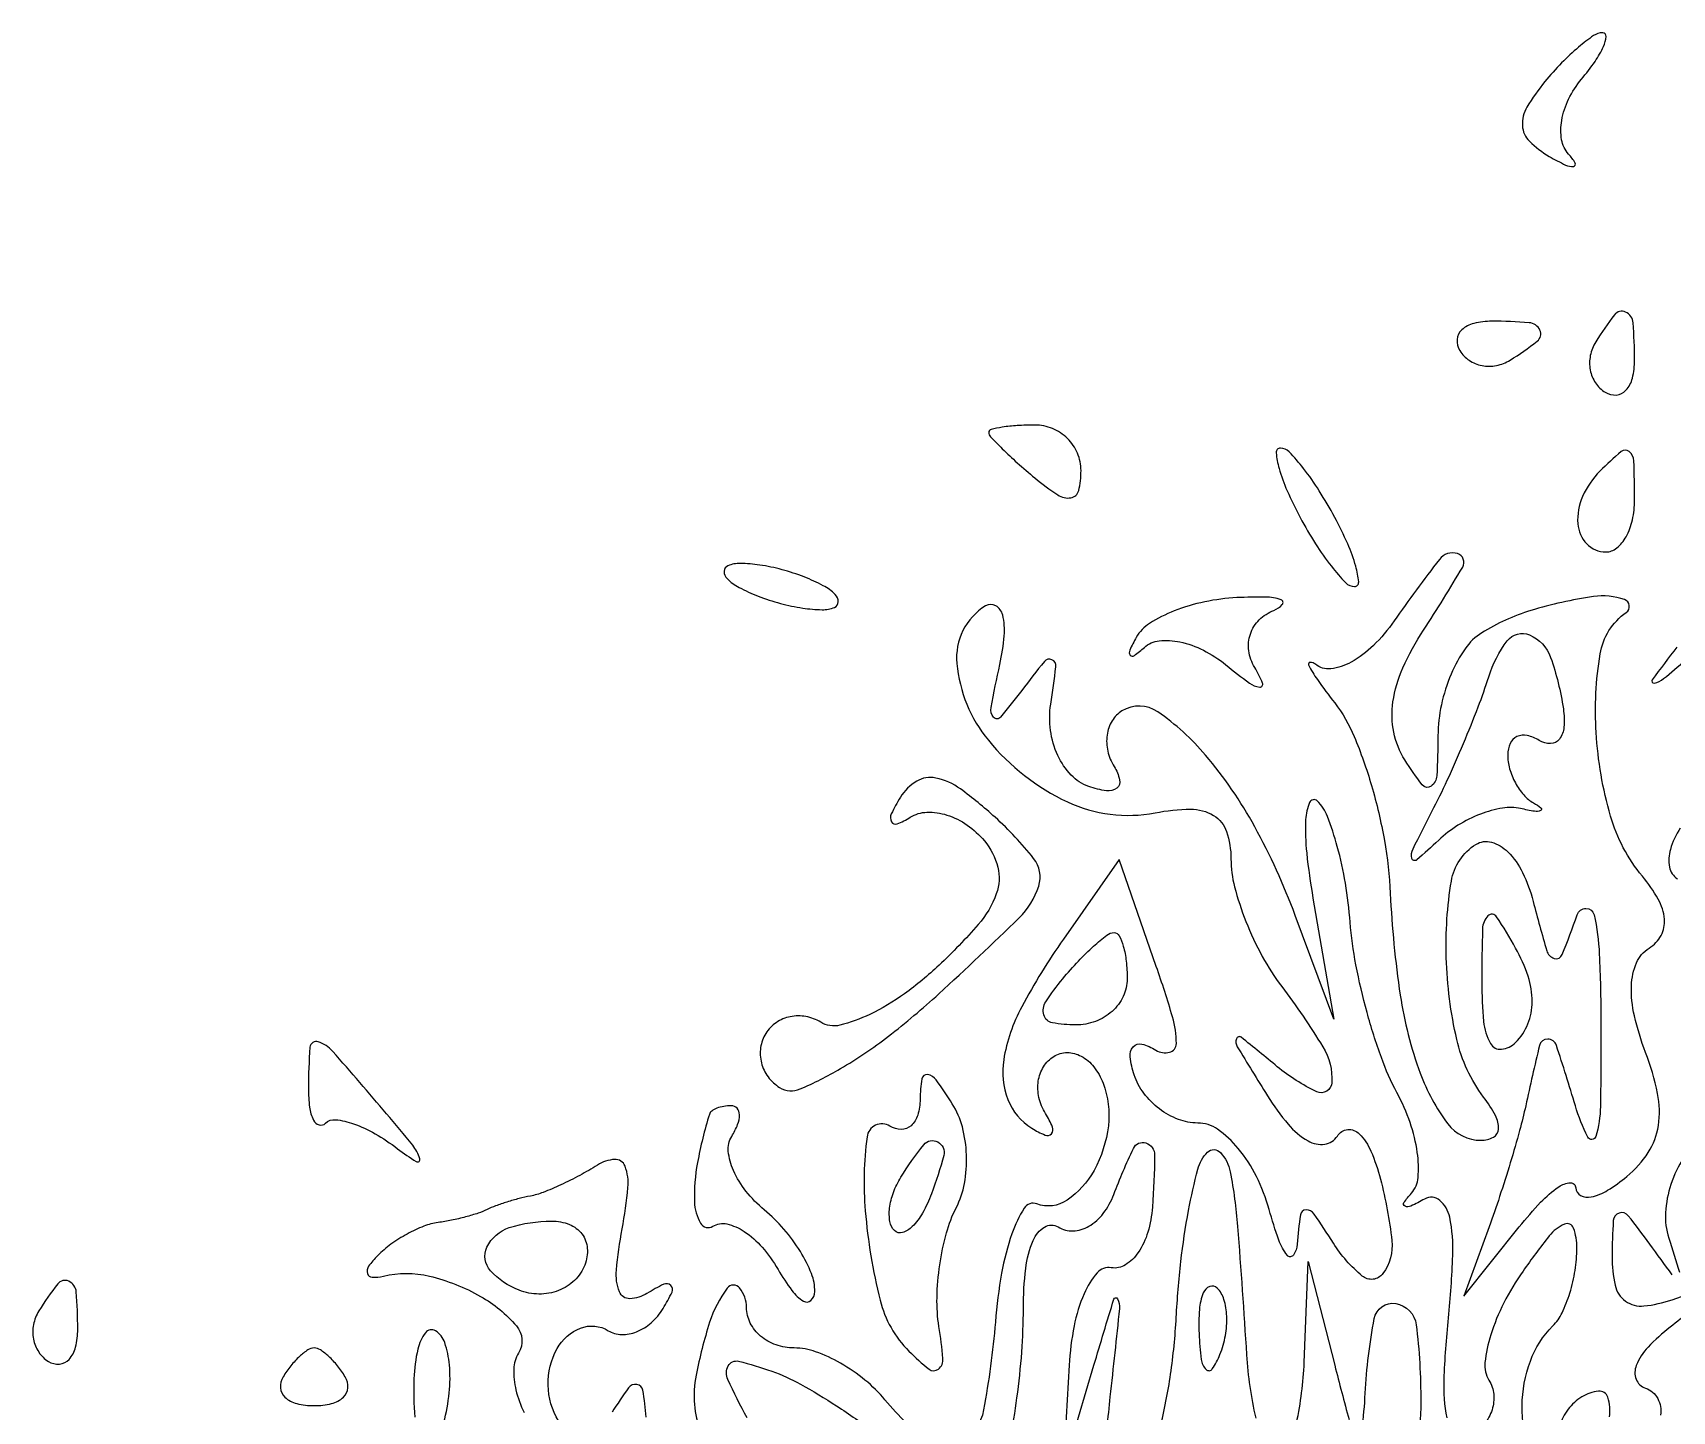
# Model space of a CAD drawing. Extents: x 153 to 7594, y 148 to 3762.
# Drawn here: x 3080.37 to 3127.75, y 2235.17 to 2275 of the extents above; entities that cross this region are included whole.
import ezdxf

# ---------------------------------------------------------------- set-up
doc = ezdxf.new("R2010")
doc.units = 0

msp = doc.modelspace()

# ---------------------------------------------------------------- linework, layer by layer
for points in [[(3124.073886, 2273.589028, 0.03892), (3123.554932, 2272.854248, 0.150137), (3123.42416, 2272.31771, 0.184594), (3123.627488, 2271.867315, 0.06466), (3124.201442, 2271.428702, 0.016746), (3124.67047, 2271.17859, 0.145908), (3124.900785, 2271.139852, 0.539115), (3124.949252, 2271.237981, 0.051532), (3124.758676, 2271.497665, -0.144798), (3124.559537, 2271.911524, -0.083091), (3124.562285, 2272.469816, -0.070874), (3124.760494, 2273.083858, -0.059816), (3125.131121, 2273.657991, 0.020857), (3125.523818, 2274.173471, 0.04512), (3125.770845, 2274.605785, 0.087861), (3125.844982, 2274.891735, 0.437369), (3125.744889, 2275, 0.152428), (3125.482379, 2274.918068, 0.024047), (3125.047782, 2274.585527, 0.024812), (3124.558874, 2274.129294, 0.019407)], [(3121.613087, 2265.817021, 0.108766), (3121.88478, 2265.536973, 0.099739), (3122.257398, 2265.385962, 0.095385), (3122.673795, 2265.387618, 0.090093), (3123.069098, 2265.542705, 0.02679), (3123.852054, 2266.086603, 0.350126), (3123.929499, 2266.40792, 0.269722), (3123.618676, 2266.623697, 0.019984), (3122.543989, 2266.666667, 0.059057), (3122.024148, 2266.605052, 0.126631), (3121.669932, 2266.417083, 0.191218), (3121.534562, 2266.139071, 0.158515)], [(3125.542705, 2266.069098, 0.090093), (3125.387618, 2265.673795, 0.095385), (3125.385962, 2265.257398, 0.099739), (3125.536973, 2264.88478, 0.108766), (3125.817021, 2264.613087, 0.158515), (3126.139071, 2264.534562, 0.191218), (3126.417083, 2264.669932, 0.126631), (3126.605052, 2265.024148, 0.059057), (3126.666667, 2265.543989, 0.019984), (3126.623697, 2266.618676, 0.269722), (3126.40792, 2266.929499, 0.350126), (3126.086603, 2266.852054, 0.02679)], [(3108, 2263.455778, 0.192074), (3108.049962, 2263.330516, 0.008084), (3108.391667, 2262.981783, 0.012937), (3108.822431, 2262.577629, 0.008736), (3109.333333, 2262.138321, 0.026407), (3109.992221, 2261.64783, 0.188172), (3110.373636, 2261.564488, 0.303392), (3110.598355, 2261.772162, 0.058985), (3110.666667, 2262.34921, 0.100269), (3110.564818, 2262.851978, 0.098226), (3110.275, 2263.279664, 0.09765), (3109.842208, 2263.566148, 0.097821), (3109.333333, 2263.666667, 0.014866), (3108.822184, 2263.651466, 0.024357), (3108.391667, 2263.604718, 0.021349), (3108.064865, 2263.538622, 0.344914)], [(3117, 2261, 0.018122), (3117.446431, 2260.233921, 0.025446), (3117.902822, 2259.5875, 0.023718), (3118.316932, 2259.108693, 0.205392), (3118.570368, 2259, 0.439016), (3118.692263, 2259.132581, 0.048507), (3118.609072, 2259.5875, 0.03505), (3118.375169, 2260.232522, 0.018363), (3118, 2261, 0.018122), (3117.553569, 2261.766079, 0.025446), (3117.097178, 2262.4125, 0.023718), (3116.683068, 2262.891307, 0.205392), (3116.429632, 2263, 0.439016), (3116.307737, 2262.867419, 0.048507), (3116.390928, 2262.4125, 0.03505), (3116.624831, 2261.767478, 0.018363)], [(3125.666667, 2262.333333, 0.091591), (3125.164473, 2261.603555, 0.123462), (3125.025933, 2260.817117, 0.174374), (3125.283311, 2260.235448, 0.205037), (3125.833333, 2260, 0.17482), (3126.151326, 2260.114688, 0.093122), (3126.421875, 2260.440625, 0.073362), (3126.604977, 2260.926139, 0.053595), (3126.666667, 2261.5, 0.008529), (3126.647399, 2262.629444, 0.21365), (3126.514261, 2262.901518, 0.366638), (3126.276742, 2262.899594, 0.018617)], [(3119.717009, 2258.006361, -0.045341), (3119.118056, 2257.29761, -0.069082), (3118.473085, 2256.816798, -0.094282), (3117.884992, 2256.625397, -0.210464), (3117.443273, 2256.756361, 0.184648), (3117.290493, 2256.810048, 0.547815), (3117.244841, 2256.734097, 0.039901), (3117.497499, 2256.313441, 0.008783), (3117.999768, 2255.636309, -0.06509), (3118.562713, 2254.66614, -0.027954), (3119.062795, 2253.251911, -0.027078), (3119.434055, 2251.665229, -0.032155), (3119.605117, 2250.136309, 0.025415), (3119.893964, 2247.19686, 0.05095), (3120.471872, 2244.93906, 0.073415), (3121.266985, 2243.480007, 0.235534), (3122.229434, 2243, 0.125555), (3122.585294, 2243.090791, 0.258476), (3122.734539, 2243.326055, 0.139859), (3122.648607, 2243.713093, 0.037251), (3122.303811, 2244.25, -0.104944), (3121.529587, 2245.910869, -0.049239), (3121.223943, 2248.272842, -0.048662), (3121.372799, 2250.49257, -0.216546), (3122.082611, 2251.551057, -0.211436), (3122.530713, 2251.61276, -0.126605), (3123.002044, 2251.33548, -0.084379), (3123.42852, 2250.736581, -0.048704), (3123.735312, 2249.904167, 0.006281), (3124.127455, 2248.478047, 0.254028), (3124.346746, 2248.255681, 0.389993), (3124.575547, 2248.365887, 0.010214), (3125.006375, 2249.518173, -0.316514), (3125.262196, 2249.700942, -0.352755), (3125.495075, 2249.516071, -0.044116), (3125.647545, 2248.379813, -0.010424), (3125.694223, 2246.464621, -0.004788), (3125.679183, 2243.980675, -0.069001), (3125.544723, 2243.111113, -0.681077), (3125.31433, 2243.091766, -0.04128), (3124.955532, 2244, 0.005364), (3124.40754, 2245.743994, 0.324639), (3124.156381, 2245.926277, 0.346268), (3123.920265, 2245.74048, 0.005713), (3123.520108, 2244, -0.013635), (3123.343543, 2243.28416, -0.006115), (3123.074481, 2242.353125, -0.006049), (3122.765969, 2241.375407, -0.008183), (3122.462087, 2240.5), (3121.730935, 2238.5), (3123.333664, 2240.5, -0.020914), (3123.952295, 2241.209059, -0.051975), (3124.474934, 2241.656219, -0.136517), (3124.809274, 2241.771679, -0.421472), (3124.968197, 2241.627555, 0.268638), (3125.108106, 2241.40505, 0.177501), (3125.415361, 2241.363864, 0.083472), (3125.888167, 2241.555262, 0.035394), (3126.445798, 2241.955017, 0.075934), (3127.06407, 2242.65078, 0.106901), (3127.357038, 2243.424596, 0.088881), (3127.330588, 2244.356862, 0.039436), (3126.984009, 2245.54206, -0.033725), (3126.662855, 2246.59556, -0.065739), (3126.57776, 2247.468434, -0.09141), (3126.722896, 2248.12855, -0.155866), (3127.086769, 2248.553626, 0.130134), (3127.433549, 2248.919649, 0.149384), (3127.530335, 2249.389807, 0.105283), (3127.350629, 2249.963937, 0.044927), (3126.891929, 2250.630218, -0.103415), (3125.97168, 2252.369608, -0.054935), (3125.555722, 2254.781634, -0.056014), (3125.671355, 2257.051528, -0.201804), (3126.426277, 2258.252798, 0.611594), (3126.374736, 2258.622621, 0.119321), (3125.478576, 2258.709821, 0.039058), (3123.66738, 2258.30747, 0.065407), (3122.25, 2257.662053, 0.101924), (3121.769802, 2257.204662, 0.051034), (3121.362689, 2256.467515, 0.047678), (3121.083204, 2255.586933, 0.05131), (3120.984687, 2254.690983, -0.011466), (3120.950113, 2253.535795, -0.225258), (3120.785277, 2253.231154, -0.407654), (3120.531152, 2253.267607, -0.022595), (3120.027143, 2253.990323, -0.091962), (3119.708002, 2254.788475, -0.085094), (3119.684004, 2255.670884, -0.070109), (3119.968595, 2256.651056, -0.039389), (3120.565508, 2257.740323, 0.012203), (3121.698353, 2259.564885, 0.482499), (3121.549444, 2259.951249, 0.314272), (3121.025075, 2259.786071, 0.011406)], [(3100.437313, 2259.229354, 0.075634), (3100.783166, 2258.97484, 0.028056), (3101.334634, 2258.723699, 0.027034), (3101.976788, 2258.512899, 0.02936), (3102.620576, 2258.379424, 0.030876), (3103.182084, 2258.332148, 0.10434), (3103.541929, 2258.399737, 0.301311), (3103.649336, 2258.559499, 0.20062), (3103.562687, 2258.770646, 0.075634), (3103.216834, 2259.02516, 0.028056), (3102.665366, 2259.276301, 0.027034), (3102.023212, 2259.487101, 0.02936), (3101.379424, 2259.620576, 0.030876), (3100.817916, 2259.667852, 0.10434), (3100.458071, 2259.600263, 0.301311), (3100.350664, 2259.440501, 0.20062)], [(3112.263631, 2257.531468, 0.020339), (3112.073948, 2257.162372, 0.285608), (3112.091362, 2257.020758, 0.40039), (3112.208174, 2257.005444, 0.02619), (3112.497665, 2257.241324, -0.15945), (3112.925032, 2257.43209, -0.07842), (3113.526204, 2257.400245, -0.065281), (3114.202485, 2257.161157, -0.052584), (3114.849949, 2256.741324, 0.010292), (3115.535581, 2256.209469, 0.137766), (3115.830277, 2256.096736, 0.564804), (3115.914421, 2256.21116, 0.036482), (3115.685728, 2256.66459, -0.100859), (3115.515978, 2257.145959, -0.116642), (3115.56165, 2257.629107, -0.117299), (3115.818409, 2258.03863, -0.102823), (3116.243769, 2258.31267, 0.122513), (3116.484839, 2258.481593, 0.532169), (3116.447707, 2258.61988, 0.08029), (3116.003339, 2258.696219, 0.014998), (3115.173956, 2258.679548, 0.039364), (3114.240774, 2258.558704, 0.042094), (3113.359555, 2258.294196, 0.04607), (3112.650531, 2257.935981, 0.124516)], [(3124.607826, 2255.466293, -0.055477), (3124.626198, 2254.939897, -0.144908), (3124.49284, 2254.589606, -0.231326), (3124.239991, 2254.462892, -0.14181), (3123.912215, 2254.554254, 0.083656), (3123.563705, 2254.696148, 0.162371), (3123.267963, 2254.665817, 0.181519), (3123.071268, 2254.469959, 0.107512), (3123, 2254.14235, 0.068554), (3123.055698, 2253.738023, 0.054924), (3123.220313, 2253.330064, 0.056404), (3123.46302, 2252.979791, 0.085769), (3123.75, 2252.747228, -0.044897), (3123.959416, 2252.604067, -0.562192), (3123.948295, 2252.526776, -0.143072), (3123.775663, 2252.50607, -0.014989), (3123.371855, 2252.58575, 0.099054), (3122.849931, 2252.600017, 0.049601), (3122.211009, 2252.423702, 0.046529), (3121.561984, 2252.101035, 0.050795), (3121.004244, 2251.671855, -0.012548), (3120.369271, 2251.101005, -0.561621), (3120.230313, 2251.146479, -0.174708), (3120.262594, 2251.426344, -0.005143), (3120.809391, 2252.5, 0.012496), (3121.252897, 2253.403452, 0.008102), (3121.722382, 2254.468606, 0.008147), (3122.147335, 2255.524413, 0.015277), (3122.450541, 2256.393128, -0.085989), (3122.986962, 2257.431565, -0.344821), (3123.632974, 2257.602257, -0.209449), (3124.240088, 2256.953277, -0.048394)], [(3105.444769, 2252.910634, 0.025756), (3105.183339, 2252.43444, 0.232378), (3105.184743, 2252.203492, 0.38941), (3105.347448, 2252.141249, 0.044095), (3105.732185, 2252.334481, -0.13103), (3106.213242, 2252.479607, -0.08547), (3106.790899, 2252.39932, -0.075343), (3107.375483, 2252.110394, -0.067261), (3107.874206, 2251.651572, -0.112513), (3108.259049, 2250.891399, -0.149796), (3108.218398, 2250.122581, -0.091744), (3107.694162, 2249.234348, -0.025117), (3106.561541, 2248.057814, -0.032361), (3105.563833, 2247.235227, -0.044023), (3104.561819, 2246.63894, -0.051321), (3103.693358, 2246.325605, -0.202002), (3103.143126, 2246.411543, 0.093158), (3102.714955, 2246.57653, 0.096367), (3102.26143, 2246.571937, 0.099201), (3101.85308, 2246.399279, 0.105248), (3101.552786, 2246.08541, 0.103282), (3101.404871, 2245.677333, 0.098846), (3101.42916, 2245.237322, 0.09689), (3101.622005, 2244.833345, 0.094951), (3101.953998, 2244.528431, 0.243704), (3102.547659, 2244.483533, 0.03211), (3103.711992, 2245.070295, 0.031364), (3105.097469, 2246.005401, 0.021355), (3106.55319, 2247.22934, 0.007775), (3108.876325, 2249.425763, 0.122874), (3109.443867, 2250.344513, 0.250023), (3109.297044, 2251.146054, 0.041039), (3108.182158, 2252.33515, 0.026018), (3107.180552, 2253.150991, 0.106475), (3106.468554, 2253.468408, 0.189102), (3105.915783, 2253.375468, 0.119782)], [(3122.25, 2247.57733, 0.023063), (3122.302897, 2246.431161, 0.104874), (3122.5, 2245.796725, 0.301349), (3122.819727, 2245.632217, 0.170425), (3123.228625, 2245.828625, 0.100728), (3123.582879, 2246.363922, 0.096256), (3123.707249, 2247.003974, 0.080249), (3123.588339, 2247.740085, 0.047509), (3123.228625, 2248.555954, 0.018373), (3122.678854, 2249.458827, 0.474606), (3122.429411, 2249.48407, 0.191617), (3122.271652, 2249.11785, 0.007027)], [(3112, 2247.666667, -0.110531), (3111.886165, 2247.15801, -0.099964), (3111.564039, 2246.725, -0.094873), (3111.082526, 2246.434565, -0.088623), (3110.515876, 2246.333333, -0.046192), (3109.838836, 2246.396015, -0.284908), (3109.591728, 2246.621532, -0.21616), (3109.649087, 2247.0015, -0.02929), (3110.138321, 2247.666667, -0.015561), (3110.589687, 2248.177323, -0.020979), (3111.030742, 2248.608333, -0.018608), (3111.41642, 2248.929718, -0.165873), (3111.622445, 2249, -0.278952), (3111.768099, 2248.911882, -0.051723), (3111.889093, 2248.608333, -0.042237), (3111.972616, 2248.177572, -0.02678)], [(3088.333333, 2244.5, 0.031108), (3088.36716, 2243.956826, 0.082406), (3088.47766, 2243.584951, 0.207511), (3088.640338, 2243.445602, 0.277968), (3088.824657, 2243.491324, -0.227488), (3089.12308, 2243.596228, -0.057285), (3089.639308, 2243.478745, -0.046946), (3090.262412, 2243.191438, -0.032417), (3090.907991, 2242.758557, 0.028723), (3091.452116, 2242.387852, 0.688657), (3091.555003, 2242.468617, 0.094264), (3091.347958, 2242.857873, 0.007384), (3090.595012, 2243.767233, 0.003221), (3089.038831, 2245.567557, 0.135379), (3088.616719, 2245.845587, 0.4849), (3088.379732, 2245.687024, 0.019537)], [(3106.015313, 2244.190983, -0.068176), (3105.94649, 2243.72885, -0.140068), (3105.753055, 2243.42189, -0.187995), (3105.47036, 2243.315962, -0.135937), (3105.144024, 2243.410988, 0.543937), (3104.480654, 2243.096432, 0.054019), (3104.429988, 2240.961998, 0.040205), (3104.858675, 2238.380613, 0.135944), (3105.692948, 2236.907052, 0.028177), (3106.272942, 2236.388987, 0.353764), (3106.54703, 2236.390995, 0.247284), (3106.674469, 2236.693617, 0.01809), (3106.560557, 2237.619301, -0.045283), (3106.503686, 2238.452954, -0.030519), (3106.583196, 2239.403998, -0.03077), (3106.775056, 2240.322386, -0.052089), (3107.060083, 2241.053882, 0.074165), (3107.298489, 2241.755452, 0.054473), (3107.356586, 2242.576108, 0.054709), (3107.236332, 2243.385623, 0.076979), (3106.945537, 2244.053882, 0.014817), (3106.480091, 2244.743468, 0.202998), (3106.227416, 2244.897304, 0.413204), (3106.062589, 2244.775262, 0.034534)], [(3099.923489, 2243.75, 0.027735), (3099.580432, 2242.357432, 0.054522), (3099.492627, 2241.221528, 0.122927), (3099.666865, 2240.607323, 0.423774), (3100.026324, 2240.516269, -0.197776), (3100.42942, 2240.582588, -0.089519), (3100.930041, 2240.367372, -0.067992), (3101.450896, 2239.910226, -0.0469), (3101.908131, 2239.271032, 0.026363), (3102.308386, 2238.660012, 0.098612), (3102.645244, 2238.35146, 0.341754), (3102.859391, 2238.375901, 0.195322), (3102.969591, 2238.627555, 0.102567), (3102.876317, 2239.147645, 0.042796), (3102.553677, 2239.786893, 0.039991), (3102.078477, 2240.434694, 0.041333), (3101.51101, 2240.990862, -0.050777), (3100.981976, 2241.529284, -0.064546), (3100.620389, 2242.124078, -0.078442), (3100.471484, 2242.682148, -0.165938), (3100.570027, 2243.113307, 0.044661), (3100.740407, 2243.453501, 0.097171), (3100.792846, 2243.739534, 0.175336), (3100.723435, 2243.924187, 0.219447), (3100.559017, 2244, 0.041949), (3100.339456, 2243.981547, 0.051817), (3100.141736, 2243.926562, 0.060717), (3099.992722, 2243.845915, 0.165602)], [(3106.345077, 2241.456872, -0.035865), (3106.083816, 2240.899181, -0.069269), (3105.786868, 2240.507038, -0.118528), (3105.50546, 2240.335123, -0.281567), (3105.276326, 2240.390341, -0.156651), (3105.142323, 2240.651151, -0.070517), (3105.133355, 2241.040231, -0.059701), (3105.242038, 2241.490157, -0.049364), (3105.458881, 2241.933469, -0.030391), (3106.120758, 2242.871774, -0.36195), (3106.525317, 2242.954259, -0.344086), (3106.696703, 2242.564815, -0.029555)], [(3096.3219, 2239.396476, -0.110344), (3096.027695, 2238.953447, -0.099942), (3095.563034, 2238.658511, -0.094928), (3094.998911, 2238.557572, -0.088776), (3094.422985, 2238.667927, -0.1174), (3093.59795, 2239.232529, -0.302661), (3093.4957, 2239.913048, -0.209188), (3094.139747, 2240.477593, -0.076972), (3095.360671, 2240.666667, -0.093486), (3095.876106, 2240.569445, -0.138404), (3096.240599, 2240.293548, -0.146212), (3096.394882, 2239.880467, -0.108799)], [(3080.542705, 2238.069098, 0.090093), (3080.387618, 2237.673795, 0.095385), (3080.385962, 2237.257398, 0.099739), (3080.536973, 2236.88478, 0.108766), (3080.817021, 2236.613087, 0.158515), (3081.139071, 2236.534562, 0.191218), (3081.417083, 2236.669932, 0.126631), (3081.605052, 2237.024148, 0.059057), (3081.666667, 2237.543989, 0.019984), (3081.623697, 2238.618676, 0.269722), (3081.40792, 2238.929499, 0.350126), (3081.086603, 2238.852054, 0.02679)], [(3114.078947, 2237.416667, 0.018894), (3114.137993, 2236.670344, 0.168741), (3114.279315, 2236.37858, 0.470617), (3114.461564, 2236.395823, 0.054073), (3114.683114, 2236.8125, 0.051402), (3114.839148, 2237.359369, 0.05415), (3114.876576, 2237.916927, 0.060344), (3114.797407, 2238.402231, 0.126455), (3114.604167, 2238.729167, 0.296942), (3114.385309, 2238.77538, 0.208169), (3114.200665, 2238.592839, 0.077125), (3114.089945, 2238.112848, 0.028489)], [(3087.603006, 2236.166667, 0.156081), (3087.524383, 2235.850742, 0.191391), (3087.654049, 2235.578125, 0.128073), (3087.996371, 2235.393832, 0.059847), (3088.5, 2235.333333, 0.059847), (3089.003629, 2235.393832, 0.128073), (3089.345951, 2235.578125, 0.191391), (3089.475617, 2235.850742, 0.156081), (3089.396994, 2236.166667, 0.030643), (3089.17176, 2236.485629, 0.036533), (3088.921053, 2236.755208, 0.039602), (3088.681431, 2236.94484, 0.148655), (3088.5, 2237, 0.148655), (3088.318569, 2236.94484, 0.039602), (3088.078947, 2236.755208, 0.036533), (3087.82824, 2236.485629, 0.030643)]]:
    msp.add_lwpolyline(points, format="xyb", close=True)
for points in [[(3121.248302, 2234.979963, -0.058625), (3121.16245, 2236.082609, -0.015065), (3121.286825, 2237.868251, 0.015134), (3121.412021, 2239.669229, 0.059435), (3121.323652, 2240.777158, 0.170206), (3121.03472, 2241.264122, 0.313673), (3120.596409, 2241.303767, -0.018591), (3120.201485, 2241.097904, -0.217518), (3120.032047, 2241.095366, -0.46951), (3120.001901, 2241.200405, -0.033991), (3120.214816, 2241.471158, 0.165098), (3120.409964, 2241.923742, 0.055652), (3120.387146, 2242.651671, 0.048157), (3120.178168, 2243.510224, 0.039118), (3119.797687, 2244.378025, -0.036431), (3119.347632, 2245.389714, -0.019394), (3118.93336, 2246.696682, -0.019205), (3118.611763, 2248.07164, -0.028221), (3118.444836, 2249.301243, 0.021778), (3118.306714, 2250.427278, 0.024782), (3118.074742, 2251.48875, 0.025052), (3117.791155, 2252.359631, 0.11146), (3117.495149, 2252.804702, 0.519904), (3117.273305, 2252.760425, 0.092973), (3117.15818, 2252.267631, 0.038014), (3117.189131, 2251.297855, 0.015822), (3117.371416, 2250), (3117.976463, 2246.5), (3116.857743, 2249.5, 0.035936), (3115.687397, 2252.060151, 0.05068), (3114.267842, 2254.126716, 0.06566), (3112.885019, 2255.380511, 0.298125), (3111.850041, 2255.40732, 0.11941), (3111.563791, 2255.11769, 0.100672), (3111.419214, 2254.710488, 0.092141), (3111.439257, 2254.247508, 0.081819), (3111.622884, 2253.80117, -0.080484), (3111.782289, 2253.416606, -0.292047), (3111.698997, 2253.17808, -0.205496), (3111.402162, 2253.098734, -0.047727), (3110.889196, 2253.224012, -0.119567), (3110.380675, 2253.552055, -0.082123), (3109.993762, 2254.122492, -0.074783), (3109.784434, 2254.842775, -0.071666), (3109.791698, 2255.603744, 0.008546), (3109.93869, 2256.681589, 0.322249), (3109.826234, 2256.885, 0.345746), (3109.607619, 2256.835313, 0.009147), (3108.954951, 2256, -0.012672), (3108.338804, 2255.222782, -0.466002), (3108.138748, 2255.222185, -0.226458), (3108.064353, 2255.506171, -0.006647), (3108.319995, 2256.75138, 0.031607), (3108.447204, 2257.578576, 0.082457), (3108.402165, 2258.1768, 0.203002), (3108.201747, 2258.445843, 0.277716), (3107.906741, 2258.442363, 0.28471), (3107.076914, 2256.777853, 0.149652), (3107.98761, 2254.558314, 0.111773), (3110.271086, 2252.77982, 0.158647), (3112.806477, 2252.462731, -0.04446), (3113.834956, 2252.567368, -0.140224), (3114.497197, 2252.386863, -0.177497), (3114.872014, 2251.918329, -0.081024), (3115, 2251.133712, 0.063991), (3115.104078, 2250.323826, 0.030716), (3115.431283, 2249.326542, 0.029841), (3115.906163, 2248.312857, 0.037465), (3116.468197, 2247.44113, -0.024575), (3117.654834, 2245.700732, -0.152392), (3117.915837, 2244.664836, -0.531273), (3117.480674, 2244.404898, -0.063188), (3116.339345, 2245.127555, 0.004129), (3115.294971, 2245.976259, 0.519873), (3115.156915, 2245.935858, 0.22231), (3115.182399, 2245.705619, 0.002305), (3116.05498, 2244.289889, 0.035762), (3116.654135, 2243.465461, 0.087207), (3117.228026, 2242.98514, 0.164076), (3117.710733, 2242.888474, 0.226144), (3118.076898, 2243.124424, -0.234168), (3118.37386, 2243.309437, -0.224443), (3118.70885, 2243.189263, -0.096609), (3119.046629, 2242.687139, -0.035958), (3119.321599, 2241.878205, -0.036649), (3119.649471, 2240.101765, -0.18807), (3119.39418, 2239.151856, -0.432326), (3118.793067, 2239.079172, -0.07793), (3117.96094, 2240.02896, 0.009779), (3117.405171, 2240.870848, 0.254134), (3117.170574, 2240.990025, 0.366574), (3117.006228, 2240.842823, 0.015285), (3116.915633, 2240, -0.129892), (3116.805226, 2239.682697, -0.503996), (3116.630144, 2239.675, -0.086033), (3116.382149, 2240.118975, -0.016616), (3116.105235, 2241, 0.047865), (3115.737621, 2241.956402, 0.057124), (3115.211203, 2242.765625, 0.066853), (3114.614302, 2243.317721, 0.15444), (3114.038248, 2243.5, -0.092327), (3113.47932, 2243.604095, -0.070072), (3112.933543, 2243.908076, -0.068751), (3112.483368, 2244.358235, -0.081776), (3112.203601, 2244.889196, -0.048583), (3112.084749, 2245.409294, -0.214878), (3112.174077, 2245.702474, -0.284857), (3112.424879, 2245.779155, -0.073954), (3112.830187, 2245.60495, 0.203985), (3113.225366, 2245.54477, 0.340919), (3113.421744, 2245.796577, 0.073585), (3113.311888, 2246.566759, 0.011711), (3112.842811, 2248.021067), (3111.765786, 2251.110625), (3110.155833, 2248.812096, 0.02967), (3108.951864, 2246.855803, 0.081907), (3108.430848, 2245.329329, 0.135457), (3108.550539, 2244.180411, 0.162443), (3109.243575, 2243.349462, 0.039208), (3109.626773, 2243.152298, 0.315243), (3109.81007, 2243.192122, 0.296406), (3109.84285, 2243.383341, 0.036777), (3109.638197, 2243.776393, -0.0826), (3109.450949, 2244.233548, -0.092485), (3109.432191, 2244.70845, -0.100622), (3109.582801, 2245.126836, -0.118327), (3109.878903, 2245.425158, -0.139956), (3110.266216, 2245.534634, -0.124128), (3110.673147, 2245.430889, -0.103464), (3111.038486, 2245.121405, -0.073979), (3111.302695, 2244.653573, -0.122009), (3111.456126, 2243.418437, -0.095952), (3111.042665, 2242.130123, -0.117769), (3110.26268, 2241.269564, -0.245005), (3109.388197, 2241.16459, 0.358175), (3109.025092, 2241.041513, 0.054689), (3108.669738, 2240.299911, 0.040795), (3108.37239, 2239.16403, 0.022982), (3108.189635, 2237.75, -0.025421), (3107.848921, 2235.211242, -0.195487), (3107.2135, 2234.220647, -0.32804)], [(3127.889678, 2257.25, 0.00556), (3127.174974, 2256.305586, 0.677662), (3127.233115, 2256.211697, 0.131352), (3127.506086, 2256.338881, 0.00228), (3128.767233, 2257.404988, -0.026975)], [(3127.988049, 2252.021831, 0.079261), (3127.701151, 2251.40566, 0.115225), (3127.676542, 2250.894801, 0.212075), (3127.906919, 2250.557527, 0.12942)], [(3108.61387, 2234.360219, 0.015824), (3108.815582, 2235.557551, 0.015544), (3108.953943, 2236.88097, 0.018273), (3109, 2238.140804, -0.02875), (3109.066493, 2239.296254, -0.072414), (3109.2823, 2240.108984, -0.152788), (3109.61174, 2240.494323, -0.285873), (3110.007063, 2240.495635, 0.148943), (3110.437686, 2240.382065, 0.123594), (3110.894529, 2240.515309, 0.099723), (3111.309425, 2240.885502, 0.069381), (3111.614052, 2241.436618, -0.017857), (3112.180085, 2242.767547, -0.379536), (3112.543671, 2242.924487, -0.326773), (3112.794782, 2242.573585, -0.016163), (3112.730259, 2241.069197, -0.052827), (3112.597682, 2240.34368, -0.077666), (3112.321333, 2239.758679, -0.103097), (3111.950966, 2239.40027, -0.185914), (3111.542408, 2239.319197, 0.265437), (3111.130217, 2239.170057, 0.074267), (3110.754254, 2238.565639, 0.054043), (3110.466571, 2237.636343, 0.033349), (3110.323139, 2236.5), (3110.146277, 2233.5), (3111.039122, 2236.5, -0.001899), (3111.615893, 2238.411398, -0.675206), (3111.72554, 2238.420868, -0.144688), (3111.77757, 2238.137811, -0.000938), (3111.50229, 2235.586307, 0.012125), (3111.349251, 2233.792336, 0.069803)], [(3095.565983, 2234.893237, -0.134633), (3095.262329, 2235.926173, -0.13104), (3095.523178, 2236.981414, -0.176173), (3096.199534, 2237.573546, -0.235174), (3097, 2237.5, 0.1348), (3097.384414, 2237.38713, 0.100411), (3097.821208, 2237.467763, 0.087027), (3098.244173, 2237.730773, 0.071947), (3098.58541, 2238.138197, 0.027491), (3098.84496, 2238.614878, 0.326105), (3098.8081, 2238.809877, 0.310029), (3098.606528, 2238.840805, 0.026145), (3098.12043, 2238.57443, -0.130868), (3097.624115, 2238.424528, -0.319491), (3097.322445, 2238.624519, -0.116694), (3097.237577, 2239.251448, -0.020403), (3097.403395, 2240.440295, 0.020012), (3097.570704, 2241.633007, 0.117898), (3097.486092, 2242.254256, 0.326295), (3097.185164, 2242.447105, 0.127045), (3096.687474, 2242.285686, -0.01765), (3096.177816, 2241.986335, -0.01572), (3095.628508, 2241.711208, -0.015982), (3095.118859, 2241.495167, -0.046041), (3094.75, 2241.390313, 0.016919), (3094.426269, 2241.318335, 0.012512), (3094.073438, 2241.217779, 0.012677), (3093.744589, 2241.105872, 0.027578), (3093.5, 2241, -0.036989), (3093.244927, 2240.895239, -0.014248), (3092.877604, 2240.786719, -0.014016), (3092.470947, 2240.691185, -0.016797), (3092.083333, 2240.625, 0.060184), (3091.672128, 2240.517479, 0.03127), (3091.191146, 2240.291927, 0.030573), (3090.719595, 2239.994881, 0.040555), (3090.333333, 2239.666667, 0.042599), (3090.074721, 2239.359788, 0.226211), (3090.038542, 2239.149239, 0.32705), (3090.175708, 2239.041933, 0.067406), (3090.5, 2239.075425, -0.118838), (3091.830313, 2239.076696, -0.070555), (3093.312439, 2238.490743, -0.086191), (3094.346686, 2237.638319, -0.326704), (3094.408167, 2236.85141, 0.131256), (3094.269597, 2236.391347, 0.066953), (3094.3316, 2235.786622, 0.059369), (3094.571696, 2235.13791, 0.054967)], [(3112.948983, 2234.684817, 0.025164), (3113.254926, 2236.241504, 0.022307), (3113.418399, 2237.885066, -0.014459), (3113.553551, 2239.500921, -0.018664), (3113.775575, 2240.973075, -0.01665), (3114.043417, 2242.169098, -0.133737), (3114.320822, 2242.654156, -0.427447), (3114.698416, 2242.645664, -0.138271), (3114.979238, 2242.08679, -0.028681), (3115.190338, 2240.514706, -0.002997), (3115.451087, 2236.803297, 0.039594), (3115.714822, 2234.975369, 0.314049)], [(3128.087501, 2242.499249, 0.063693), (3127.717642, 2241.727713, 0.065451), (3127.561364, 2240.911096, 0.092045), (3127.653773, 2240.176887, -0.00404), (3127.961097, 2239.185838, -0.407875)], [(3123.620217, 2234.113844, -0.091556), (3123.414871, 2235.321521, -0.084363), (3123.654421, 2236.619466, -0.10907), (3124.304389, 2237.637722, 0.084567), (3124.571502, 2238.014529, 0.037086), (3124.795664, 2238.586025, 0.035337), (3124.948684, 2239.242472, 0.039613), (3125, 2239.889173, 0.083785), (3124.90337, 2240.461782, 0.435145), (3124.642258, 2240.577004, 0.124872), (3124.198295, 2240.236867, 0.014395), (3123.442067, 2239.220752, 0.034425), (3122.888024, 2238.301038, 0.042773), (3122.510462, 2237.376931, 0.048329), (3122.343363, 2236.576465, 0.16723), (3122.458379, 2236.067344, -0.115044), (3122.594782, 2235.661847, -0.10041), (3122.547895, 2235.215807, -0.093513), (3122.324078, 2234.797572, -0.085047)], [(3127.755907, 2239.114643, -0.003475), (3127.109645, 2240, 0.013258), (3126.486066, 2240.820098, 0.311943), (3126.221056, 2240.899013, 0.307967), (3126.050913, 2240.678863, 0.013055), (3126.015313, 2239.643011, 0.057263), (3126.10399, 2238.81079, 0.183716), (3126.406167, 2238.353505, 0.184172), (3126.935243, 2238.213201, 0.057582), (3127.75, 2238.395465, -0.004312), (3128.847567, 2238.767115, -0.53194)], [(3116.893418, 2234.837897, 0.043828), (3117.118315, 2236.583333), (3117.23663, 2239.5), (3118, 2236.5, 0.004827), (3118.415121, 2234.932098, 0.14089)], [(3106.312067, 2234.238327, -0.056185), (3105, 2235.5, 0.048188), (3104.421878, 2236.073942, 0.041499), (3103.71614, 2236.559375, 0.04354), (3102.995234, 2236.892217, 0.086594), (3102.377555, 2237, -0.083331), (3101.851459, 2237.088293, -0.092801), (3101.404657, 2237.342708, -0.100567), (3101.10588, 2237.721667, -0.117328), (3101, 2238.166667, 0.172163), (3100.798442, 2238.734686, 0.488594), (3100.440533, 2238.72748, 0.082914), (3099.932245, 2237.742148, 0.030146), (3099.541293, 2236.214416, 0.06611), (3099.491993, 2235.368667, 0.077636), (3099.673913, 2234.587362, 0.087333)], [(3118.794394, 2234.644094, 0.014621), (3118.881685, 2235.690983, -0.033337), (3119.14298, 2237.847145, -0.404598), (3119.76273, 2238.284577, -0.33552), (3120.355535, 2237.672072, -0.031377), (3120.487054, 2235.441279, -0.031608), (3120.394666, 2234.065253, -0.031814)], [(3128.84889, 2238.507212, -0.002266), (3127.696997, 2237.603455, 0.037311), (3127.056233, 2237.023848, 0.094177), (3126.716685, 2236.497684, 0.189205), (3126.712171, 2236.098089, 0.225287), (3126.981608, 2235.839464, -0.190659), (3127.335589, 2235.542188, -0.167245), (3127.414848, 2235.063333, -0.088754)], [(3092.248596, 2234.842632, 0.038152), (3092.404951, 2235.704261, 0.048648), (3092.409813, 2236.511252, 0.056983), (3092.27618, 2237.153843, 0.176381), (3092.005918, 2237.496342, 0.390682), (3091.716928, 2237.440368, 0.100182), (3091.49741, 2236.967823, 0.051808), (3091.384239, 2236.113242, 0.02432), (3091.407107, 2234.997338, -0.033446)], [(3101.012045, 2234.977495, -0.013854), (3100.457969, 2236.085527, -0.234841), (3100.468018, 2236.482008, -0.345103), (3100.769722, 2236.616569, -0.023643), (3101.726861, 2236.328482, -0.041619), (3102.555712, 2235.955522, -0.01758), (3103.602535, 2235.326349, -0.01725), (3104.679754, 2234.572125, -0.021566)], [(3098.099842, 2235, 0.019162), (3098.002032, 2235.777894, 0.326882), (3097.828483, 2235.948051, 0.27861), (3097.586381, 2235.845756, 0.015702), (3097.109687, 2235.143237, -0.045108)], [(3125.939613, 2235.007166, 0.123998), (3125.895203, 2235.574717, 0.349086), (3125.623951, 2235.750212, 0.114523), (3125.141212, 2235.587274, 0.091321), (3124.744097, 2235.227783, 0.095793), (3124.509244, 2234.756071, 0.099534)]]:
    msp.add_lwpolyline(points, format="xyb")

doc.saveas('drawing.dxf')
